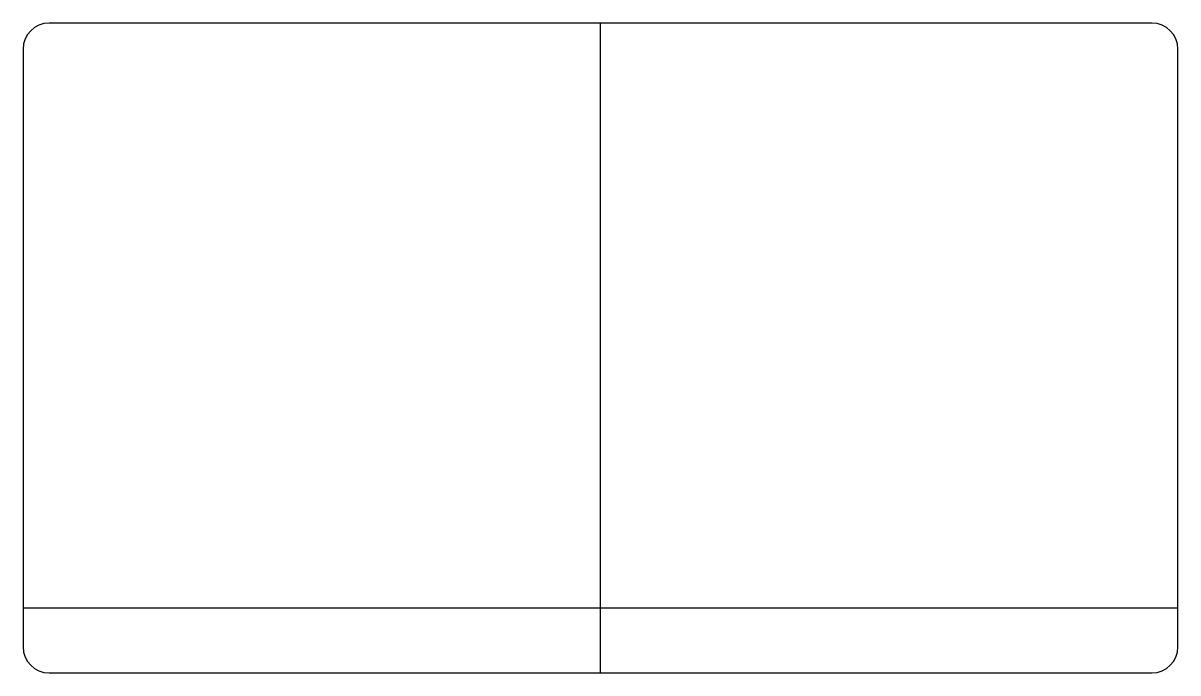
# Model space of a CAD drawing. Header units: millimetres. Extents: x -400 to 400, y -225 to 225.
import ezdxf

# ---------------------------------------------------------------- set-up
doc = ezdxf.new("R2010")
doc.units = ezdxf.units.MM

msp = doc.modelspace()

# ---------------------------------------------------------------- linework, layer by layer
at = {"layer": 'NT_VAN_PHONG'}
for p, q in [((382, 225), (-382, 225)), ((0, -225), (0, 225)), ((-400, 207), (-400, -207)), ((400, -207), (400, 207)), ((-400, -180), (400, -180)), ((-382, -225), (382, -225))]:
    msp.add_line(p, q, dxfattribs=at)
for centre, start, end in [((-382, 207), 90, 180), ((382, 207), 0, 90), ((-382, -207), 180, 270), ((382, -207), -90, 0)]:
    msp.add_arc(centre, 18, start, end, dxfattribs=at)

doc.saveas('drawing.dxf')
